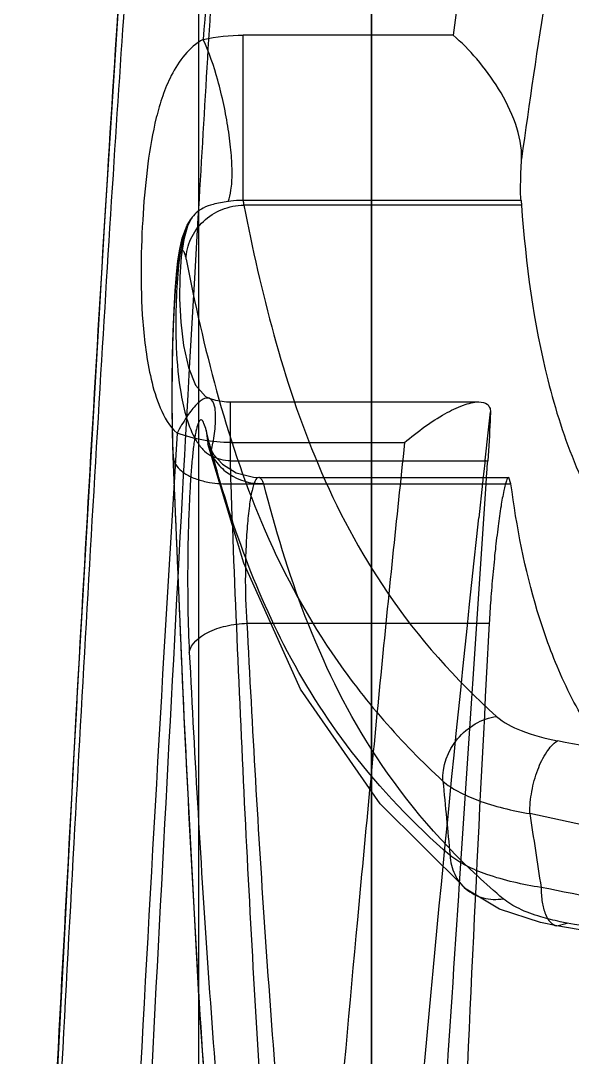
# Model space of a CAD drawing. Header units: millimetres. Extents: x 29875 to 31218, y -21313 to -20364.
# Drawn here: x 30164.85 to 30167.77, y -20647.95 to -20642.47 of the extents above; entities that cross this region are included whole.
import ezdxf

# ---------------------------------------------------------------- set-up
doc = ezdxf.new("R2010")
doc.units = ezdxf.units.MM
doc.header["$LTSCALE"] = 8
doc.layers.add('Cav-cor', color=30, linetype='Continuous')
doc.layers.add('WT', color=4, linetype='Continuous')

# ---------------------------------------------------------------- blocks, each defined once
blk = doc.blocks.new('20160903.150404')
at = {"layer": 'Cav-cor', "color": 241}
for p, q in [((0, 33.5873), (0, 138.8132)), ((0.9128, 20.4607), (0.9128, 68.1023)), ((1.4111, 59.7277), (1.3127, 61.2708)), ((-0.431, 60.7383), (0.6786, 60.7383)), ((0.6786, 59.8663), (0.6786, 60.7383)), ((-0.7927, 59.8421), (0.6748, 59.8421)), ((-0.7906, 59.8663), (0.6786, 59.8663)), ((0.9322, 59.4857), (0.9154, 59.775)), ((0.9537, 59.7685), (0.954, 59.768)), ((1.5602, 57.1471), (1.4111, 59.7277)), ((0.961, 58.9812), (0.9322, 59.4857)), ((0.969, 58.84), (0.961, 58.9812)), ((0.9825, 58.5994), (0.969, 58.84)), ((0.7449, 58.8025), (-0.5637, 58.8025)), ((0.7449, 58.4913), (0.7449, 58.8025)), ((0.8737, 58.6536), (0.8656, 58.581)), ((0.7449, 58.588), (-0.1741, 58.588)), ((0.8656, 58.581), (0.8663, 58.5835)), ((0.9868, 58.5218), (0.9825, 58.5994)), ((1.0474, 58.5275), (1.0481, 58.514)), ((0.7449, 58.4913), (-0.6142, 58.4913)), ((-0.6001, 58.4954), (-0.5919, 58.4209)), ((-0.737, 58.3703), (-0.7252, 58.4037)), ((0.5958, 58.4037), (-0.7251, 58.4037)), ((-0.608, 58.4034), (-0.6098, 58.4295)), ((-0.6057, 58.3698), (-0.608, 58.4034)), ((-0.5919, 58.4209), (-0.5903, 58.4061)), ((-0.5903, 58.4061), (-0.5868, 58.3742)), ((0.6231, 58.4049), (0.5959, 58.4036)), ((0.7423, 58.3698), (-0.737, 58.3703)), ((-0.4636, 56.2332), (-0.6057, 58.3698)), ((-0.5868, 58.3742), (-0.5668, 58.1903)), ((0.6579, 57.6342), (-0.6222, 57.6342)), ((-0.4996, 56.2308), (-0.5, 56.2305)), ((-0.4611, 56.1947), (-0.4636, 56.2332)), ((-0.9801, 56.036), (-1.0338, 56.0512))]:
    blk.add_line(p, q, dxfattribs=at)
for points in [[(0.9547, 59.7674), (0.9726, 59.7296), (0.9909, 59.6601), (1.005, 59.5678), (1.013, 59.4623), (1.0144, 59.3459), (1.0081, 59.2232), (0.993, 59.1012), (0.967, 58.9845), (0.9293, 58.8915), (0.8775, 58.8319), (0.857, 58.8215)], [(1.0481, 58.514), (1.0517, 58.6409), (1.0534, 58.7775), (1.0532, 58.9151), (1.0512, 59.0487), (1.0478, 59.1746), (1.043, 59.2894), (1.0371, 59.3902), (1.0303, 59.476), (1.0226, 59.5476), (1.0133, 59.6087), (0.9998, 59.6673), (0.9732, 59.7352), (0.9534, 59.7689)], [(0.857, 58.8215), (0.825, 58.812), (0.7654, 58.8031), (0.7449, 58.8025)], [(-0.4996, 56.2308), (-0.046, 56.6803), (0.3748, 57.2865), (0.6746, 57.9509), (0.8656, 58.581)], [(0.8662, 58.5831), (0.8589, 58.565), (0.8352, 58.5247)], [(0.4785, 51.5039), (0.6709, 52.8), (0.8073, 54.1672), (0.9092, 55.6001), (0.9888, 57.099), (1.0481, 58.514)], [(0.8352, 58.5247), (0.788, 58.4737), (0.715, 58.4284), (0.6231, 58.4049)], [(1.8537, 51.4993), (1.8164, 52.2481), (1.5602, 57.1471)], [(-0.9801, 56.036), (-0.8938, 56.0537), (-0.6773, 56.1237), (-0.5001, 56.2305)], [(-2.2817, 55.8225), (-1.9239, 55.8779), (-1.3797, 55.967), (-0.98, 56.036)]]:
    blk.add_lwpolyline(points, dxfattribs=at)
for centre, radius, start, end in [((0.6788, 59.7403), 0.998, 77.8361, 90.0127), ((0.7876, 59.6572), 0.1999, 32.3325, 33.6584), ((-96.5795, 47.8981), 96.5626, 6.300675, 6.452685), ((0.7453, 59.4065), 0.8185, 269.9773, 290.1492), ((0.739, 58.723), 0.232, 284.3857, 290.2916), ((0.7351, 58.7334), 0.2432, 290.3024, 298.4753), ((2.3389, 58.8601), 1.5263, 191.8323, 192.887), ((-1152.7665, -4.5678), 1155.4769, 2.7864675, 3.1299324), ((-21.9978, 56.9225), 21.441, 4.03049, 4.19586), ((-12.288, 58.713), 13.0348, 358.49153, 358.82724), ((-13.8024, 58.7448), 14.5495, 358.82414, 359.00165), ((0.741, 58.7153), 0.2241, 271.0125, 284.3872), ((0.5791, 58.6856), 0.3155, 268.1795, 274.2641), ((-182.9162, 38.6291), 183.3956, 4.978962, 6.122878), ((-10.76, 107.7686), 51.6887, 279.46074, 280.90287), ((-2.9047, 58.8283), 3.4485, 312.848, 327.491), ((148.6465, 42.3167), 149.7262, 174.449029, 174.599651), ((-11.2276, 104.0585), 48.5542, 280.79366, 282.35735), ((185.1702, 28.0143), 188.195, 171.254288, 171.374379), ((-3.0339, 58.9641), 3.6359, 310.0061, 312.8851), ((-10.8743, 105.4798), 50.2413, 279.93232, 281.45529), ((-670.0384, 11.862), 671.0433, 3.3698116, 3.7880226), ((-10.2872, 108.437), 53.1968, 278.65151, 280.0177)]:
    blk.add_arc(centre, radius, start, end, dxfattribs=at)
for points, knots in [([(1.8537, 51.4961), (1.8042, 52.4953), (1.7054, 54.4525), (1.5542, 57.2891), (1.4256, 59.5176), (1.3225, 61.1352), (1.2502, 62.1761), (1.1807, 63.0888), (1.1144, 63.8841), (1.0601, 64.4805), (1.0183, 64.9098), (0.9889, 65.1966), (0.9605, 65.4576), (0.9331, 65.6901), (0.9069, 65.8916), (0.8853, 66.0383), (0.8682, 66.1384), (0.8569, 66.1981), (0.8449, 66.2514), (0.8346, 66.2933), (0.8108, 66.3592), (0.7946, 66.3449)], [0, 0, 0, 0, 0.201392, 0.394521, 0.571846, 0.650775, 0.720827, 0.78189, 0.835039, 0.881485, 0.90246, 0.921862, 0.939538, 0.955307, 0.968997, 0.980412, 0.985205, 0.989356, 0.99284, 0.995635, 1, 1, 1, 1]), ([(0.8599, 65.4056), (0.8687, 65.3868), (0.8831, 65.3345), (0.9033, 65.2379), (0.9249, 65.1056), (0.9481, 64.9409), (0.9725, 64.7466), (1.0082, 64.4364), (1.0541, 63.9924), (1.1104, 63.3962), (1.1699, 62.7134), (1.2323, 61.9337), (1.2974, 61.0428), (1.3646, 60.0358), (1.4599, 58.4991), (1.5782, 56.4112), (1.7172, 53.7767), (1.8082, 51.9679), (1.8537, 51.0474)], [0, 0, 0, 0, 0.004327, 0.011231, 0.020597, 0.032225, 0.045892, 0.0614, 0.097279, 0.13889, 0.186169, 0.240065, 0.30187, 0.372281, 0.450329, 0.622668, 0.807982, 1, 1, 1, 1]), ([(-2.6858, 64.9238), (-2.5715, 64.904), (-2.3568, 64.8566), (-2.0615, 64.7502), (-1.8117, 64.6109), (-1.536, 64.3868), (-1.2668, 64.0271), (-1.0358, 63.5197), (-0.8502, 62.9428), (-0.6915, 62.2893), (-0.5509, 61.5468), (-0.4705, 61.0193), (-0.4311, 60.7383)], [0, 0, 0, 0, 0.067769, 0.12815, 0.182748, 0.234016, 0.334735, 0.441606, 0.558617, 0.688336, 0.83421, 1, 1, 1, 1]), ([(0.4632, 64.9529), (0.4713, 64.9279), (0.4861, 64.8658), (0.5066, 64.756), (0.5285, 64.6147), (0.5615, 64.3717), (0.6038, 64.0084), (0.6554, 63.5098), (0.7102, 62.9328), (0.768, 62.276), (0.829, 61.5286), (0.8687, 60.9986), (0.8891, 60.7159)], [0, 0, 0, 0, 0.018493, 0.0449, 0.078659, 0.119123, 0.217621, 0.336143, 0.472058, 0.625766, 0.800395, 1, 1, 1, 1]), ([(0.9154, 59.775), (0.8846, 60.3032), (0.7829, 61.9937), (0.6629, 63.6833), (0.5573, 64.843)], [0, 0, 0, 0, 0.312401, 1, 1, 1, 1]), ([(-3.0281, 64.5757), (-2.9112, 64.5517), (-2.6926, 64.4944), (-2.3955, 64.3674), (-2.1486, 64.2053), (-1.8792, 63.9507), (-1.6205, 63.5577), (-1.3967, 63.0173), (-1.2141, 62.4082), (-1.0566, 61.7201), (-0.9151, 60.9373), (-0.8333, 60.3808), (-0.7929, 60.0839)], [0, 0, 0, 0, 0.066557, 0.125727, 0.179508, 0.230503, 0.33165, 0.439028, 0.55616, 0.686121, 0.832786, 1, 1, 1, 1]), ([(-0.7929, 60.0839), (-0.796, 60.1473), (-0.7661, 60.2795), (-0.6779, 60.4559), (-0.5637, 60.6116), (-0.4762, 60.7004), (-0.431, 60.7383)], [0, 0, 0, 0, 0.248328, 0.514579, 0.769481, 1, 1, 1, 1]), ([(0.7582, 59.8609), (0.7494, 59.8792), (0.7393, 59.9286), (0.735, 60.0145), (0.7406, 60.1224), (0.7612, 60.2884), (0.8049, 60.4904), (0.8568, 60.6473), (0.8891, 60.7159)], [0, 0, 0, 0, 0.069281, 0.169112, 0.294501, 0.437919, 0.740771, 1, 1, 1, 1]), ([(0.8891, 60.7159), (0.9642, 60.6765), (1.0442, 60.5684), (1.1055, 60.4181), (1.1506, 60.2623), (1.1856, 60.0543), (1.2096, 59.7916), (1.2206, 59.5135), (1.2146, 59.2725), (1.1941, 59.0738), (1.1668, 58.9207), (1.1224, 58.7699), (1.0686, 58.6722), (1.0272, 58.638)], [0, 0, 0, 0, 0.115646, 0.168909, 0.223004, 0.336039, 0.456078, 0.582542, 0.715491, 0.784452, 0.854958, 0.926859, 1, 1, 1, 1]), ([(-0.7906, 59.8663), (-0.7876, 59.8938), (-0.7882, 59.9666), (-0.7906, 60.039), (-0.7929, 60.0839)], [0, 0, 0, 0, 0.380249, 1, 1, 1, 1]), ([(-0.7927, 59.8421), (-0.815, 59.5316), (-0.8767, 59.0598), (-1.0726, 58.4437), (-1.2755, 58.0626), (-1.507, 57.7709), (-1.8344, 57.4594), (-2.273, 57.1958), (-2.7932, 56.9748), (-3.4271, 56.7576), (-3.93, 56.6255), (-4.2752, 56.5407)], [0, 0, 0, 0, 0.176423, 0.267738, 0.365303, 0.418997, 0.478235, 0.620562, 0.705606, 0.798554, 1, 1, 1, 1]), ([(-0.7906, 59.8663), (-0.7908, 59.8645), (-0.7916, 59.8564), (-0.7923, 59.8483), (-0.7927, 59.8421)], [0, 0, 0, 0, 0.229766, 1, 1, 1, 1]), ([(0.6748, 59.8421), (0.6293, 59.6119), (0.5251, 59.1479), (0.2959, 58.4516), (-0.0756, 57.7507), (-0.4436, 57.3361), (-0.6614, 57.1422)], [0, 0, 0, 0, 0.229436, 0.464644, 0.714915, 1, 1, 1, 1]), ([(0.6786, 59.8663), (0.6782, 59.8645), (0.6769, 59.8564), (0.6757, 59.8483), (0.6748, 59.8421)], [0, 0, 0, 0, 0.229979, 1, 1, 1, 1]), ([(0.98, 59.5555), (0.979, 59.5924), (0.9609, 59.6675), (0.8924, 59.7615), (0.7922, 59.8247), (0.7139, 59.8411), (0.6748, 59.8421)], [0, 0, 0, 0, 0.241536, 0.489672, 0.743836, 1, 1, 1, 1]), ([(0.6786, 59.8663), (0.6854, 59.8665), (0.712, 59.8663), (0.7387, 59.864), (0.7582, 59.8609)], [0, 0, 0, 0, 0.25638, 1, 1, 1, 1]), ([(0.7582, 59.8609), (0.7847, 59.8569), (0.8294, 59.8491), (0.8868, 59.8294), (0.9269, 59.8027), (0.9458, 59.7802), (0.9537, 59.7685)], [0, 0, 0, 0, 0.360397, 0.609562, 0.810488, 1, 1, 1, 1]), ([(0.9566, 59.7641), (0.9774, 59.7311), (1.0048, 59.6427), (1.0245, 59.49), (1.0351, 59.301), (1.0347, 59.1634), (1.0315, 59.0897)], [0, 0, 0, 0, 0.171157, 0.396699, 0.676785, 1, 1, 1, 1]), ([(1.0474, 58.5275), (1.05, 58.5954), (1.053, 58.7363), (1.0528, 58.9484), (1.049, 59.1254), (1.0436, 59.259), (1.0388, 59.3476), (1.0332, 59.4252), (1.027, 59.49), (1.0211, 59.5352), (1.0158, 59.5638), (1.0121, 59.5794), (1.0083, 59.5911), (1.0049, 59.5986), (1.0003, 59.6034), (0.9946, 59.6014), (0.9911, 59.5951), (0.9872, 59.5856), (0.9834, 59.5718), (0.9811, 59.5614), (0.98, 59.5555)], [0, 0, 0, 0, 0.179663, 0.372826, 0.561149, 0.647813, 0.726653, 0.7958, 0.853638, 0.898864, 0.916457, 0.930597, 0.941277, 0.948597, 0.953044, 0.956701, 0.962563, 0.971627, 0.984104, 1, 1, 1, 1]), ([(0.98, 59.5555), (0.9339, 59.3221), (0.8282, 58.8514), (0.5948, 58.1438), (0.2154, 57.4288), (-0.1573, 57.0023), (-0.3776, 56.7999)], [0, 0, 0, 0, 0.228254, 0.462586, 0.712958, 1, 1, 1, 1]), ([(1.0315, 59.0897), (1.0279, 59.007), (1.017, 58.8813), (0.9801, 58.7165), (0.9482, 58.6356), (0.9261, 58.5986)], [0, 0, 0, 0, 0.490772, 0.744389, 1, 1, 1, 1]), ([(-0.5679, 58.8025), (-0.5832, 58.8025), (-0.6079, 58.7984), (-0.6267, 58.7731), (-0.6287, 58.7579), (-0.6285, 58.75)], [0, 0, 0, 0, 0.508626, 0.737444, 1, 1, 1, 1]), ([(-0.1741, 58.588), (-0.2092, 58.6175), (-0.2781, 58.6714), (-0.382, 58.7387), (-0.4767, 58.785), (-0.5399, 58.8025), (-0.5679, 58.8025)], [0, 0, 0, 0, 0.302567, 0.577658, 0.814871, 1, 1, 1, 1]), ([(0.8246, 58.6866), (0.8235, 58.7041), (0.8229, 58.7358), (0.8271, 58.7817), (0.8412, 58.8159), (0.857, 58.8215)], [0, 0, 0, 0, 0.365592, 0.651451, 1, 1, 1, 1]), ([(0.857, 58.8215), (0.8673, 58.8251), (0.8881, 58.8193), (0.9109, 58.8024), (0.9422, 58.772), (0.9825, 58.717), (1.0118, 58.6668), (1.0272, 58.6381)], [0, 0, 0, 0, 0.126486, 0.217549, 0.331093, 0.625413, 1, 1, 1, 1]), ([(-0.6285, 58.75), (-0.6282, 58.7343), (-0.6251, 58.648), (-0.6194, 58.5617), (-0.6142, 58.4913)], [0, 0, 0, 0, 0.182101, 1, 1, 1, 1]), ([(0.845, 58.5471), (0.8424, 58.5598), (0.8334, 58.6059), (0.8268, 58.6526), (0.8246, 58.6866)], [0, 0, 0, 0, 0.275089, 1, 1, 1, 1]), ([(0.8737, 58.6536), (0.8768, 58.6657), (0.8812, 58.6819), (0.8898, 58.6991), (0.8952, 58.7064), (0.9026, 58.7086), (0.909, 58.7035), (0.914, 58.6947), (0.9192, 58.6815), (0.9242, 58.6637), (0.9314, 58.6311), (0.9393, 58.5794), (0.9475, 58.5055), (0.9548, 58.4169), (0.9609, 58.3158), (0.9676, 58.1632), (0.972, 57.961), (0.9714, 57.7184), (0.9665, 57.5572), (0.9626, 57.4796)], [0, 0, 0, 0, 0.028733, 0.038194, 0.044646, 0.049102, 0.054149, 0.061776, 0.072604, 0.086813, 0.104419, 0.149523, 0.207124, 0.275942, 0.354414, 0.440679, 0.628255, 0.820774, 1, 1, 1, 1]), ([(-0.4151, 56.4081), (-0.224, 56.574), (0.1064, 56.92), (0.471, 57.4978), (0.7124, 58.0753), (0.8252, 58.4622), (0.8737, 58.6536)], [0, 0, 0, 0, 0.288597, 0.541095, 0.774828, 1, 1, 1, 1]), ([(1.0272, 58.6381), (1.1036, 57.4036), (1.2477, 54.8335), (1.3795, 52.2628), (1.4462, 50.9272)], [0, 0, 0, 0, 0.480476, 1, 1, 1, 1]), ([(-0.1748, 58.588), (-0.1535, 58.3864), (-0.1101, 57.9772), (-0.0264, 57.1371), (0.1205, 55.5969), (0.3175, 53.3302), (0.5135, 50.5398), (0.5964, 48.6498), (0.6235, 47.6955)], [0, 0, 0, 0, 0.05566, 0.113018, 0.231835, 0.480562, 0.737823, 1, 1, 1, 1]), ([(0.8655, 58.5811), (0.8583, 58.5528), (0.8344, 58.4979), (0.7532, 58.409), (0.6625, 58.3755), (0.6025, 58.371)], [0, 0, 0, 0, 0.24543, 0.493356, 1, 1, 1, 1]), ([(0.22, 50.526), (0.319, 50.8459), (0.4719, 51.4998), (0.6294, 52.4932), (0.7446, 53.4933), (0.8621, 54.8321), (0.964, 56.5107), (1.0219, 57.855), (1.0474, 58.5275)], [0, 0, 0, 0, 0.124632, 0.249354, 0.37423, 0.499235, 0.749508, 1, 1, 1, 1]), ([(1.048, 58.514), (1.0474, 58.5002), (1.0376, 58.4704), (1.0032, 58.4336), (0.9524, 58.4042), (0.9123, 58.3907), (0.8904, 58.3852)], [0, 0, 0, 0, 0.192322, 0.416147, 0.685508, 1, 1, 1, 1]), ([(-0.7252, 58.4037), (-0.7228, 58.4037), (-0.7174, 58.3969), (-0.7123, 58.3839), (-0.7056, 58.3618), (-0.6955, 58.3176), (-0.6828, 58.2448), (-0.6681, 58.1409), (-0.6539, 58.02), (-0.6409, 57.8904), (-0.63, 57.7608), (-0.6244, 57.6753), (-0.6222, 57.6342)], [0, 0, 0, 0, 0.00919, 0.027886, 0.05698, 0.096286, 0.202754, 0.340394, 0.499993, 0.67079, 0.841477, 1, 1, 1, 1]), ([(0.569, 58.3703), (0.5726, 58.379), (0.578, 58.3922), (0.5906, 58.4037), (0.5959, 58.4037)], [0, 0, 0, 0, 0.640673, 1, 1, 1, 1]), ([(0.596, 58.4037), (0.6044, 58.4037), (0.6155, 58.3862), (0.6241, 58.3629), (0.636, 58.3181), (0.6473, 58.246), (0.6578, 58.1417), (0.6646, 58.0206), (0.6682, 57.8494), (0.6647, 57.7194), (0.6579, 57.6342)], [0, 0, 0, 0, 0.032482, 0.062106, 0.101319, 0.206932, 0.343491, 0.502163, 0.672267, 1, 1, 1, 1]), ([(-2.9604, 55.8738), (-2.7415, 55.9447), (-2.3416, 56.0912), (-1.8226, 56.3687), (-1.4377, 56.6835), (-1.1734, 57.0184), (-0.9938, 57.3564), (-0.8329, 57.8012), (-0.7667, 58.1438), (-0.737, 58.3703)], [0, 0, 0, 0, 0.192506, 0.355413, 0.490062, 0.605247, 0.709826, 0.808919, 1, 1, 1, 1]), ([(0.0034, 56.975), (0.1423, 57.1932), (0.3636, 57.6499), (0.5088, 58.133), (0.569, 58.3703)], [0, 0, 0, 0, 0.513683, 1, 1, 1, 1]), ([(0.0885, 50.9627), (0.1557, 51.2664), (0.2653, 51.8787), (0.4262, 53.1102), (0.5589, 54.6555), (0.6665, 56.5121), (0.7189, 57.7506), (0.7423, 58.3698)], [0, 0, 0, 0, 0.125372, 0.2505, 0.500445, 0.750249, 1, 1, 1, 1]), ([(0.8904, 58.3852), (0.8788, 58.3823), (0.8301, 58.3721), (0.78, 58.3688), (0.7423, 58.3698)], [0, 0, 0, 0, 0.240465, 1, 1, 1, 1]), ([(-0.6222, 57.6342), (-0.5669, 56.5973), (-0.4902, 55.0416), (-0.4159, 52.9664), (-0.3941, 51.9283), (-0.39, 51.4093)], [0, 0, 0, 0, 0.500045, 0.750037, 1, 1, 1, 1]), ([(0.6579, 57.6342), (0.6303, 57.0819), (0.5677, 55.9773), (0.4358, 54.3224), (0.2697, 52.9465), (0.0647, 51.8548), (-0.0772, 51.3156), (-0.1646, 51.0508)], [0, 0, 0, 0, 0.249481, 0.499067, 0.748943, 0.874205, 1, 1, 1, 1]), ([(0.9626, 57.4796), (0.9552, 57.5269), (0.8779, 57.5872), (0.7673, 57.623), (0.6952, 57.6328), (0.6579, 57.6342)], [0, 0, 0, 0, 0.401322, 0.686528, 1, 1, 1, 1]), ([(0.9626, 57.4796), (0.9342, 56.9153), (0.8695, 55.7877), (0.7551, 54.3807), (0.6252, 53.2601), (0.4999, 52.424), (0.3325, 51.5954), (0.1758, 51.0527), (0.0784, 50.7882)], [0, 0, 0, 0, 0.250398, 0.500541, 0.625485, 0.750326, 0.875095, 1, 1, 1, 1]), ([(-0.6614, 57.1422), (-0.6985, 57.1091), (-0.805, 57.0553), (-0.9178, 57.0258), (-0.9833, 57.013)], [0, 0, 0, 0, 0.427009, 1, 1, 1, 1]), ([(-0.3776, 56.7999), (-0.3732, 56.8786), (-0.4325, 57.043), (-0.5827, 57.1311), (-0.6614, 57.1422)], [0, 0, 0, 0, 0.498042, 1, 1, 1, 1]), ([(-0.8366, 56.6292), (-0.8365, 56.6684), (-0.8443, 56.7472), (-0.874, 56.8577), (-0.9184, 56.9495), (-0.9597, 56.9983), (-0.9823, 57.0131)], [0, 0, 0, 0, 0.278321, 0.559173, 0.807868, 1, 1, 1, 1]), ([(-0.3776, 56.7999), (-0.4017, 56.7793), (-0.4613, 56.741), (-0.6128, 56.6753), (-0.7434, 56.6449), (-0.8367, 56.629)], [0, 0, 0, 0, 0.192867, 0.425888, 1, 1, 1, 1]), ([(-0.8962, 56.239), (-0.7993, 56.2541), (-0.6632, 56.2839), (-0.5043, 56.3491), (-0.4411, 56.3874), (-0.4151, 56.4081)], [0, 0, 0, 0, 0.57229, 0.806034, 1, 1, 1, 1]), ([(-0.4151, 56.4081), (-0.4169, 56.374), (-0.4327, 56.3071), (-0.4745, 56.2519), (-0.4996, 56.2308)], [0, 0, 0, 0, 0.509714, 1, 1, 1, 1]), ([(-0.8963, 56.239), (-0.8963, 56.213), (-0.8995, 56.1651), (-0.915, 56.102), (-0.94, 56.0555), (-0.9672, 56.0383), (-0.98, 56.0361)], [0, 0, 0, 0, 0.334008, 0.615473, 0.832212, 1, 1, 1, 1]), ([(-0.5, 56.2304), (-0.526, 56.2087), (-0.5902, 56.1764), (-0.6616, 56.1738), (-0.6965, 56.1791)], [0, 0, 0, 0, 0.48959, 1, 1, 1, 1]), ([(-0.8946, 56.0839), (-0.8554, 56.0956), (-0.786, 56.1207), (-0.7216, 56.1582), (-0.6965, 56.1791)], [0, 0, 0, 0, 0.556025, 1, 1, 1, 1]), ([(-1.0335, 56.0513), (-1.0213, 56.0535), (-0.9746, 56.0625), (-0.9283, 56.0738), (-0.8946, 56.0839)], [0, 0, 0, 0, 0.261231, 1, 1, 1, 1])]:
    blk.add_open_spline(points, degree=3, knots=knots, dxfattribs=at)
for points in [[(0.9261, 58.5986), (0.9159, 58.5816), (0.9042, 58.5653), (0.8905, 58.5509)], [(0.8905, 58.5509), (0.879, 58.5387), (0.8658, 58.5277), (0.851, 58.5197)]]:
    blk.add_open_spline(points, degree=3, dxfattribs=at)

msp = doc.modelspace()

# ---------------------------------------------------------------- linework, layer by layer
at = {"layer": 'Cav-cor', "color": 241}
msp.add_line((30166.7061, -20512.2387), (30166.7061, -20722.2387), dxfattribs=at)

# ---------------------------------------------------------------- block references
at = {"layer": 'WT', "xscale": -1}
msp.add_blockref('20160903.150404', (30166.7061, -20703.2897), dxfattribs=at)

doc.saveas('drawing.dxf')
